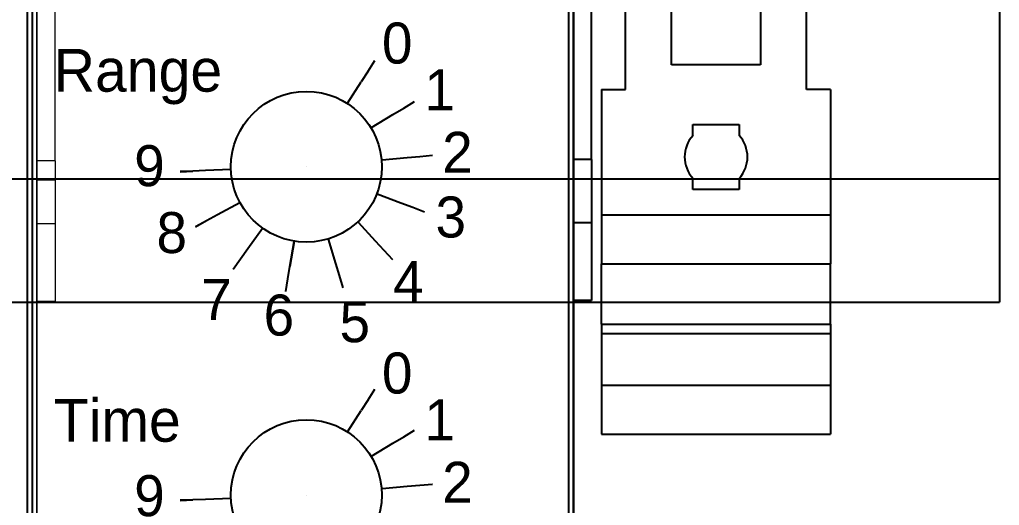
# Model space of a CAD drawing. Header units: inches. Extents: x 0.1 to 89.7, y 0.1 to 57.6.
# Drawn here: x 80.876 to 82.454, y 22.95 to 23.733 of the extents above; entities that cross this region are included whole.
import ezdxf
from ezdxf.enums import TextEntityAlignment as Align

# ---------------------------------------------------------------- set-up
doc = ezdxf.new("R2010")
doc.units = ezdxf.units.IN
doc.header["$MEASUREMENT"] = 0
for name, color, linetype in [('LAYER_10', 7, 'Continuous'), ('OBJECT', 140, 'Continuous'), ('PSYMS', 7, 'Continuous')]:
    doc.layers.add(name, color=color, linetype=linetype)
doc.styles.get("Standard").update_dxf_attribs({"font": 'arial.ttf'})
doc.styles.add('STYLE5', font='txt')
doc.styles.add('WD', font='romans.shx', dxfattribs={"height": 0.185})

# ---------------------------------------------------------------- blocks, each defined once
blk = doc.blocks.new('SR_2NO_1NC')
at = {"layer": 'LAYER_10', "color": 7}
for points in [[(0.5519, 2.0262), (0.563, 2.0435)], [(0.5519, 2.0262), (0.563, 2.0435)], [(0.5629, 2.0434), (0.563, 2.0435)], [(0.5629, 2.0434), (0.563, 2.0435)], [(0.563, 2.0435), (0.563, 2.0436)], [(0.563, 2.0435), (0.563, 2.0436)], [(0.5519, 2.0262), (0.5408, 2.009)], [(0.5519, 2.0262), (0.5408, 2.009)], [(0.5186, 1.9745), (0.5408, 2.009)], [(0.5186, 1.9745), (0.5408, 2.009)], [(0.5573, 1.9347), (0.5923, 1.9559), (0.6099, 1.9664), (0.6274, 1.977)], [(0.5573, 1.9347), (0.5923, 1.9559)], [(0.6561, 1.8891), (0.6357, 1.8873), (0.6153, 1.8855), (0.5745, 1.8819)], [(0.2678, 1.864), (0.2474, 1.8632)], [(0.2474, 1.8631), (0.2678, 1.8639)], [(0.2883, 1.8648), (0.2678, 1.8639)], [(0.2678, 1.864), (0.2678, 1.8639)], [(0.3292, 1.8664), (0.2883, 1.8648)], [(0.2883, 1.8648), (0.2883, 1.8648)], [(0.3292, 1.8664), (0.3292, 1.8664)], [(0.3292, 1.8664), (0.3292, 1.8664)], [(0.452, 1.8711), (0.452, 1.8711)], [(0.4521, 1.8711), (0.4521, 1.8711)], [(0.3439, 1.8128), (0.3079, 1.7934), (0.2899, 1.7836), (0.2718, 1.7739)], [(0.3439, 1.8128), (0.3079, 1.7934)], [(0.6433, 1.7974), (0.6242, 1.8048), (0.6051, 1.8121), (0.5668, 1.8269)], [(0.2718, 1.7739), (0.2899, 1.7837)], [(0.5356, 1.781), (0.5634, 1.7509), (0.5773, 1.7359), (0.5913, 1.7209)], [(0.3806, 1.7712), (0.3568, 1.7378), (0.3449, 1.7212), (0.333, 1.7045)], [(0.3806, 1.7712), (0.3568, 1.7378)], [(0.4185, 1.669), (0.4219, 1.6892), (0.4252, 1.7094), (0.4319, 1.7498)], [(0.4319, 1.7498), (0.4252, 1.7094)], [(0.4874, 1.7534), (0.4991, 1.7142), (0.505, 1.6946), (0.5109, 1.6749)], [(0.3449, 1.7212), (0.333, 1.7045)], [(0.5519, 1.4931), (0.563, 1.5103)], [(0.5519, 1.4931), (0.563, 1.5103)], [(0.5629, 1.5104), (0.563, 1.5104)], [(0.5629, 1.5104), (0.563, 1.5104)], [(0.563, 1.5104), (0.563, 1.5104)], [(0.563, 1.5104), (0.563, 1.5104)], [(0.5519, 1.4931), (0.5408, 1.4759)], [(0.5519, 1.4931), (0.5408, 1.4759)], [(0.5186, 1.4414), (0.5408, 1.4759)], [(0.5186, 1.4414), (0.5408, 1.4759)], [(0.5573, 1.4016), (0.5923, 1.4228), (0.6099, 1.4333), (0.6274, 1.4439)], [(0.5573, 1.4016), (0.5923, 1.4228)], [(0.6561, 1.356), (0.6357, 1.3542), (0.6153, 1.3524), (0.5745, 1.3488)], [(0.6562, 1.356), (0.656, 1.356)], [(0.452, 1.3381), (0.452, 1.3381)], [(0.452, 1.338), (0.452, 1.338)], [(0.2678, 1.3309), (0.2473, 1.3301)], [(0.2473, 1.33), (0.2678, 1.3308)], [(0.2883, 1.3316), (0.2678, 1.3308)], [(0.2678, 1.3309), (0.2678, 1.3308)], [(0.3292, 1.3333), (0.2883, 1.3316)], [(0.2883, 1.3316), (0.2883, 1.3316)], [(0.3292, 1.3333), (0.3292, 1.3333)], [(0.3292, 1.3333), (0.3292, 1.3333)]]:
    blk.add_lwpolyline(points, dxfattribs=at)
at = {"layer": 'OBJECT', "color": 7}
for points in [[(-0.0007, 4.0042), (-0.0007, 0.6329)], [(0.8849, 4.0042), (0.8849, 0.6329)], [(0.0072, 3.9806), (0.0072, 0.632)], [(0.8769, 3.9806), (0.8769, 0.632)], [(0.8849, 1.2977), (0.8849, 3.3888)], [(0.9144, 1.8827), (0.9144, 2.8037)], [(0.9144, 1.8827), (0.8849, 1.8827)], [(0.9144, 1.8827), (0.9144, 1.8512)], [(0.9144, 1.8512), (0.8849, 1.8512)], [(0.9144, 1.8512), (0.9144, 1.7803)], [(0.9144, 1.7803), (0.8849, 1.7803)], [(0.9144, 1.7803), (0.9144, 1.6544)], [(0.9144, 1.6544), (0.8849, 1.6544)]]:
    blk.add_lwpolyline(points, dxfattribs=at)
at = {"layer": 'OBJECT'}
for centre in [(0.4518, 1.8711), (0.4518, 1.3385)]:
    blk.add_circle(centre, 0.1223, dxfattribs=at)
at = {"style": 'WD', "width": 0.7}
for tag, p in [('INST', (0.4375, 5.6071)), ('LOC', (0.4375, 5.4375)), ('DESC1', (0.4375, 5.2812)), ('DESC2', (0.4375, 5.125)), ('DESC3', (0.4375, 4.9771)), ('XREF', (0.3505, 4.3551))]:
    blk.add_attdef(tag, text='', height=0.125, dxfattribs=at).set_placement(p, align=Align.CENTER)
at = {"style": 'WD'}
blk.add_attdef('TAG1', text='', height=0.125, dxfattribs=at).set_placement((0.4375, 4.8125), align=Align.CENTER)
at = {"style": 'WD', "flags": 9}
blk.add_attdef('FAMILY', (0.6422, 4.7773), '', height=0.01, dxfattribs=at)
for tag, p in [('CAT', (0.5802, 4.682)), ('MFG', (0.5783, 4.6626)), ('ASSYCODE', (0.5804, 4.6452))]:
    blk.add_attdef(tag, text='', height=0.01, dxfattribs=at).set_placement(p, align=Align.CENTER)
at = {"layer": 'OBJECT', "style": 'STYLE5'}
for s, height, p in [('0', 0.0665, (0.5744, 2.0385)), ('Range', 0.0693, (0.0422, 1.9929)), ('1', 0.0665, (0.6432, 1.9626)), ('2', 0.0665, (0.6721, 1.8613)), ('9', 0.0665, (0.1726, 1.8396)), ('3', 0.0665, (0.6613, 1.7564)), ('8', 0.0665, (0.2088, 1.7311)), ('4', 0.0665, (0.5925, 1.6516)), ('7', 0.0665, (0.2812, 1.6226)), ('6', 0.0665, (0.3825, 1.5973)), ('5', 0.0665, (0.5056, 1.5865)), ('0', 0.0665, (0.5744, 1.5033)), ('Time', 0.0693, (0.0422, 1.4251)), ('1', 0.0665, (0.6432, 1.4273)), ('2', 0.0665, (0.6721, 1.3261)), ('9', 0.0665, (0.1726, 1.3044))]:
    blk.add_text(s, height=height, dxfattribs=at).set_placement(p)
blk = doc.blocks.new('E_NS_35_N-select__2', base_point=(-140.35, 64.25))
at = {"color": 7, "linetype": 'Continuous'}
for p, q in [((-106.05, 73.75), (-106.05, 72.75)), ((-106.05, 73.75), (-100.85, 73.75)), ((-100.85, 73.75), (-98.817, 73.75)), ((-100.85, 64.25), (-100.85, 73.75)), ((-96.309, 73.75), (-98.817, 73.75)), ((-98.817, 64.25), (-98.817, 73.75)), ((-96.309, 73.75), (-95.926, 73.75)), ((-96.309, 64.25), (-96.309, 73.75)), ((-95.926, 73.75), (-93.783, 73.75)), ((-95.926, 64.25), (-95.926, 73.75)), ((-93.783, 73.75), (-91.75, 73.75)), ((-93.783, 64.25), (-93.783, 73.75)), ((-91.75, 64.25), (-91.75, 73.75)), ((-106.05, 72.75), (-112.05, 72.75)), ((-111.325, 70.844), (-107.075, 70.844)), ((-107.075, 70.844), (-107.075, 67.156)), ((-104.6, 69.955), (-104.139, 69.955)), ((-104.6, 68.045), (-104.6, 69.955)), ((-102.361, 69.955), (-101.9, 69.955)), ((-101.9, 69.955), (-101.9, 68.045)), ((-104.139, 68.045), (-104.6, 68.045)), ((-101.9, 68.045), (-102.361, 68.045)), ((-107.075, 67.156), (-111.325, 67.156)), ((-106.05, 65.25), (-112.05, 65.25)), ((-106.05, 64.25), (-106.05, 65.25)), ((-106.05, 64.25), (-100.85, 64.25)), ((-100.85, 64.25), (-98.817, 64.25)), ((-96.309, 64.25), (-98.817, 64.25)), ((-96.309, 64.25), (-95.926, 64.25)), ((-95.926, 64.25), (-93.783, 64.25)), ((-93.783, 64.25), (-91.75, 64.25))]:
    blk.add_line(p, q, dxfattribs=at)
for start, end in [(47.0329, 132.9671), (227.0329, 312.9671)]:
    blk.add_arc((-103.25, 69), 1.305, start, end, dxfattribs=at)
blk = doc.blocks.new('PHOENIX_END_CLAMP_1')
at = {"xscale": 0.03909317721805836, "yscale": 0.03909317721805836, "zscale": 0.03909317721805836, "rotation": 270}
blk.add_blockref('E_NS_35_N-select__2', (0, 1.8999), dxfattribs=at)
at = {"style": 'WD', "width": 0.7}
for tag, p in [('DESC1', (0.1875, 2.4688)), ('DESC2', (0.1875, 2.3125)), ('DESC3', (0.1875, 2.1646))]:
    blk.add_attdef(tag, text='', height=0.125, dxfattribs=at).set_placement(p, align=Align.CENTER)
at = {"style": 'WD'}
blk.add_attdef('TAG1', text='', height=0.125, dxfattribs=at).set_placement((0.1875, 2), align=Align.CENTER)
at = {"style": 'WD', "flags": 9}
blk.add_attdef('FAMILY', (0.3922, 1.9648), '', height=0.01, dxfattribs=at)
for tag, p in [('CAT', (0.4172, 1.9207)), ('MFG', (0.4153, 1.9012)), ('ASSYCODE', (0.4175, 1.8839))]:
    blk.add_attdef(tag, text='', height=0.01, dxfattribs=at).set_placement(p, align=Align.CENTER)
blk = doc.blocks.new('AB_ 440R_D22S2')
at = {"layer": 'OBJECT', "color": 7, "lineweight": 9}
for points in [[(0.8824, 3.9979), (0.8824, 0.6331)], [(0.8745, 3.9744), (0.8745, 0.6322)], [(0.8824, 1.2967), (0.8824, 3.3837)], [(0.9119, 1.8805), (0.9119, 2.7997)], [(0.9119, 1.8805), (0.8824, 1.8805)], [(0.9119, 1.8805), (0.9119, 1.8491)], [(0.9119, 1.8491), (0.8824, 1.8491)], [(0.9119, 1.8491), (0.9119, 1.7783)], [(0.9119, 1.7783), (0.8824, 1.7783)], [(0.9119, 1.7783), (0.9119, 1.6527)], [(0.9119, 1.6527), (0.8824, 1.6527)]]:
    blk.add_lwpolyline(points, dxfattribs=at)
at = {"style": 'WD', "width": 0.7}
for tag, p in [('INST', (1.25, 5.2946)), ('LOC', (1.25, 5.125)), ('DESC1', (1.25, 4.9688)), ('DESC2', (1.25, 4.8125)), ('DESC3', (1.25, 4.6646)), ('XREF', (1.25, 4.0938))]:
    blk.add_attdef(tag, text='', height=0.125, dxfattribs=at).set_placement(p, align=Align.CENTER)
at = {"style": 'WD'}
blk.add_attdef('TAG1', text='', height=0.125, dxfattribs=at).set_placement((1.25, 4.5), align=Align.CENTER)
at = {"style": 'WD', "flags": 9}
blk.add_attdef('FAMILY', (1.4547, 4.4648), '', height=0.01, dxfattribs=at)
for tag, p in [('CAT', (1.4797, 4.4207)), ('MFG', (1.4778, 4.4012)), ('ASSYCODE', (1.48, 4.3839))]:
    blk.add_attdef(tag, text='', height=0.01, dxfattribs=at).set_placement(p, align=Align.CENTER)
blk = doc.blocks.new('HDINFCF7')
for p, q in [((29, 0.69), (29, -0.69)), ((0, -0.49), (29, -0.49)), ((0, -0.69), (29, -0.69))]:
    blk.add_line(p, q)
at = {"flags": 11}
for p in [(1.5, 0), (14.5, 0), (27.5, 0)]:
    blk.add_attdef('NC', text='', height=0.01, rotation=270, dxfattribs=at).set_placement(p, align=Align.MIDDLE)

msp = doc.modelspace()

# ---------------------------------------------------------------- block references
at = {"layer": 'PSYMS', "xscale": 0.9935880310615606, "yscale": 0.9935880310615606, "zscale": 0.9935880310615606}
for name, p in [('SR_2NO_1NC', (80.88868, 21.63692)), ('AB_ 440R_D22S2', (80.02677, 21.63692)), ('PHOENIX_END_CLAMP_1', (81.81315, 23.06521)), ('HDINFCF7', (53.6402, 23.96339))]:
    msp.add_blockref(name, p, dxfattribs=at)

doc.saveas('drawing.dxf')
